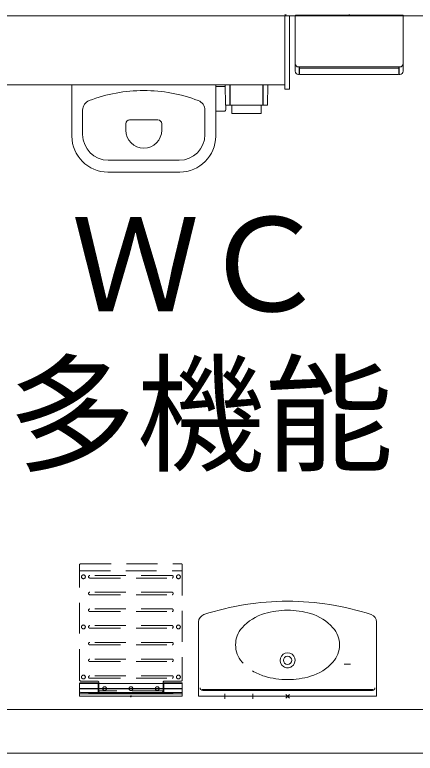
# Model space of a CAD drawing. Units: millimetres, scale not verified. Extents: x -9667 to 46333, y -21730 to 17470.
# Drawn here: x 16912 to 18472, y 1253 to 4127 of the extents above; entities that cross this region are included whole.
import ezdxf
from ezdxf.enums import TextEntityAlignment as Align

# ---------------------------------------------------------------- set-up
doc = ezdxf.new("R2010")
doc.units = ezdxf.units.MM
doc.header["$LTSCALE"] = 100
doc.linetypes.add('DASHED1', pattern=[1.8, 1.2, -0.6])
doc.layers.add('0-0', color=7, linetype='Continuous', lineweight=18)
doc.layers.add('0-8', color=7, linetype='Continuous', lineweight=18)
doc.styles.add('HGｺﾞｼｯｸE', font='')
doc.styles.get('HGｺﾞｼｯｸE').set_extended_font_data('HGｺﾞｼｯｸE')

msp = doc.modelspace()

# ---------------------------------------------------------------- linework, layer by layer
at = {"layer": '0-0'}
for p, q in [((18004.8, 3907.6), (18004.8, 4123.7)), ((18006, 4124.9), (18423.6, 4124.9)), ((18424.8, 4123.7), (18424.8, 3907.6)), ((18017.8, 3923.9), (18411.8, 3923.9)), ((18019.8, 3923.9), (18019.8, 3895.8)), ((18021.8, 3896.1), (18021.8, 3923.9)), ((18406.6, 3918.9), (18023, 3918.9)), ((18407.8, 3923.9), (18407.8, 3896.1)), ((18409.8, 3895.8), (18409.8, 3923.9)), ((18018.6, 3894.6), (18017.8, 3894.6)), ((18406.6, 3894.9), (18023, 3894.9)), ((18411.8, 3894.6), (18411, 3894.6)), ((16864.8, 3854.9), (17964.8, 3854.9)), ((17134.7, 3854.9), (17134.7, 3654.8)), ((17694.9, 3654.8), (17694.9, 3854.9)), ((17731.2, 3854.9), (17732.5, 3776.9)), ((17749.8, 3854.9), (17749.8, 3775.4)), ((17751.3, 3775.9), (17751.3, 3854.9)), ((17878.3, 3854.9), (17878.3, 3775.9)), ((17879.8, 3775.4), (17879.8, 3854.9)), ((17898.5, 3854.9), (17897.1, 3776.9)), ((17694.9, 3847.4), (17729.9, 3847.4)), ((17749.3, 3774.9), (17734.5, 3774.9)), ((17734.9, 3774.9), (17734.9, 3757.4)), ((17877.3, 3774.9), (17752.3, 3774.9)), ((17895.1, 3774.9), (17880.3, 3774.9)), ((17176.8, 3660.8), (17176.8, 3755.7)), ((17652.9, 3755.7), (17652.9, 3660.8)), ((17729.9, 3752.4), (17694.9, 3752.4)), ((17359.8, 3717.8), (17469.8, 3717.8)), ((17344.8, 3677.8), (17344.8, 3702.8)), ((17484.8, 3702.8), (17484.8, 3677.8)), ((17276.8, 3560.8), (17552.9, 3560.8)), ((17554.9, 3514.8), (17274.8, 3514.8)), ((17628.3, 1474.9), (17628.3, 1764.4)), ((18219.7, 1599.9), (18194.8, 1599.9)), ((17166.8, 1524.9), (17562.8, 1524.9)), ((17164.8, 1504.9), (17564.8, 1504.9)), ((17564.8, 1504.4), (17164.8, 1504.4)), ((17166.3, 1504.4), (17166.3, 1504.9)), ((17563.3, 1504.9), (17563.3, 1504.4)), ((17564.8, 1522.9), (17564.8, 1474.9)), ((17642.8, 1501.9), (18307.1, 1501.9)), ((18305.3, 1497.9), (17644.3, 1497.9)), ((17564.8, 1484.9), (17164.8, 1484.9)), ((17167.8, 1489.9), (17561.8, 1489.9)), ((17528.6, 1488.7), (17201, 1488.7)), ((17236.8, 1489.9), (17236.8, 1486.9)), ((17411.8, 1487.9), (17317.8, 1487.9)), ((17492.8, 1489.9), (17492.8, 1486.9)), ((17739.9, 1474.9), (17719.9, 1474.9)), ((17729.9, 1464.9), (17729.9, 1484.9)), ((17849.8, 1474.9), (17829.8, 1474.9)), ((17839.8, 1464.9), (17839.8, 1484.9)), ((17967.8, 1482), (17981.9, 1467.8)), ((17981.9, 1482), (17967.8, 1467.8)), ((18699.5, 1423.4), (15899.5, 1423.4)), ((15749.5, 1253.4), (18848.9, 1253.4))]:
    msp.add_line(p, q, dxfattribs=at)
at = {"layer": '0-0', "linetype": 'DASHED1'}
for p, q in [((17164.8, 1538.9), (17164.8, 1986.9)), ((17167.8, 1989.9), (17561.8, 1989.9)), ((17564.8, 1986.9), (17564.8, 1538.9)), ((17164.8, 1962.9), (17564.8, 1962.9)), ((17524.8, 1944.9), (17204.8, 1944.9)), ((17204.8, 1934.9), (17524.8, 1934.9)), ((17524.8, 1879.9), (17204.8, 1879.9)), ((17204.8, 1869.9), (17524.8, 1869.9)), ((17524.8, 1814.9), (17204.8, 1814.9)), ((17204.8, 1804.9), (17524.8, 1804.9)), ((17524.8, 1749.9), (17204.8, 1749.9)), ((17204.8, 1739.9), (17524.8, 1739.9)), ((17524.8, 1684.9), (17204.8, 1684.9)), ((17204.8, 1674.9), (17524.8, 1674.9)), ((17524.8, 1619.9), (17204.8, 1619.9)), ((17204.8, 1609.9), (17524.8, 1609.9)), ((17524.8, 1554.9), (17204.8, 1554.9)), ((17239.8, 1526.9), (17166.8, 1526.9)), ((17234.8, 1533.9), (17169.8, 1533.9)), ((17204.8, 1544.9), (17524.8, 1544.9)), ((17236.8, 1488.9), (17236.8, 1524.9)), ((17239.8, 1494.9), (17239.8, 1528.9)), ((17489.8, 1528.9), (17489.8, 1494.9)), ((17562.8, 1526.9), (17489.8, 1526.9)), ((17492.8, 1524.9), (17492.8, 1488.9)), ((17559.8, 1533.9), (17494.8, 1533.9)), ((17489.8, 1495.9), (17239.8, 1495.9)), ((17164.8, 1484.9), (17564.8, 1484.9)), ((17484.8, 1489.9), (17244.8, 1489.9))]:
    msp.add_line(p, q, dxfattribs=at)
at = {"layer": '0-0'}
for points in [[(18699.5, 3945.9), (18699.5, 4123.4), (15899.5, 4123.4)], [(17982.8, 4122.9), (16846.8, 4122.9), (16846.8, 3837.9), (16864.8, 3837.9), (16864.8, 4122.9)], [(17982.8, 4122.9), (17982.8, 3837.9), (17964.8, 3837.9), (17964.8, 4122.9)], [(17757.8, 3774.9), (17757.8, 3742.6), (17871.8, 3742.6), (17871.8, 3774.9)], [(17628.3, 1474.9), (18321.3, 1474.9), (18321.3, 1764.4)], [(17564.8, 1474.9), (17164.8, 1474.9), (17164.8, 1522.9)], [(18007.8, 1474.9), (18007.8, 1474.9), (17941.8, 1474.9), (17941.8, 1474.9)]]:
    msp.add_lwpolyline(points, dxfattribs=at)
at = {"layer": '0-0', "linetype": 'DASHED1'}
msp.add_lwpolyline([(17164.8, 1524.9), (17164.8, 1474.9), (17564.8, 1474.9), (17564.8, 1524.9)], dxfattribs=at)
at = {"layer": '0-0'}
for centre, radius in [((17966.8, 4124.9), 2), ((18214.8, 4124.9), 2), ((17974.8, 1614.9), 16.2), ((17364.8, 1474.9), 2), ((17974.8, 1474.9), 2)]:
    msp.add_circle(centre, radius, dxfattribs=at)
at = {"layer": '0-0', "linetype": 'DASHED1'}
for centre, radius in [((17179.8, 1939.9), 7.5), ((17549.8, 1939.9), 7.5), ((17179.8, 1744.9), 7.5), ((17549.8, 1744.9), 7.5), ((17179.8, 1549.9), 7.5), ((17549.8, 1549.9), 7.5), ((17262.3, 1504.9), 7.5), ((17467.3, 1504.9), 7.5), ((17364.8, 1474.9), 2)]:
    msp.add_circle(centre, radius, dxfattribs=at)
at = {"layer": '0-0'}
for centre, radius, start, end in [((18006, 4123.7), 1.2, 90, 180), ((18423.6, 4123.7), 1.2, 0, 90), ((18017.8, 3936.9), 13, 180, 270), ((18411.8, 3936.9), 13, 270, 0), ((18023, 3920.1), 1.2, 180, 270), ((18406.6, 3920.1), 1.2, 270, 0), ((18017.8, 3907.6), 13, 180, 270), ((18018.6, 3895.8), 1.2, 270, 0), ((18023, 3896.1), 1.2, 180, 270), ((18406.6, 3896.1), 1.2, 270, 0), ((18411, 3895.8), 1.2, 180, 270), ((18411.8, 3907.6), 13, 270, 0), ((17414.8, 3231.7), 600.2, 90, 110.7059), ((17414.8, 3231.7), 600.2, 69.2941, 90), ((17729.9, 3842.4), 5, 73.9092, 90), ((17216.8, 3755.7), 40, 110.7059, 180), ((17612.9, 3755.7), 40, 0, 69.2941), ((17734.5, 3776.9), 2, 181, 270), ((17749.3, 3775.4), 0.5, 270, 0), ((17752.3, 3775.9), 1, 180, 270), ((17877.3, 3775.9), 1, 270, 0), ((17880.3, 3775.4), 0.5, 180, 270), ((17895.1, 3776.9), 2, 270, 359), ((17729.9, 3757.4), 5, 270, 0), ((17359.8, 3702.8), 15, 90, 180), ((17469.8, 3702.8), 15, 0, 90), ((17274.8, 3654.8), 140, 180, 270), ((17276.8, 3660.8), 100, 180, 270), ((17414.8, 3677.8), 70, 180, 270), ((17414.8, 3677.8), 70, 270, 0), ((17552.9, 3660.8), 100, 270, 0), ((17554.9, 3654.8), 140, 270, 0), ((17974.8, 797.9), 1047, 90, 108.1326), ((17974.8, 797.9), 1047, 71.8674, 90), ((17658.3, 1764.4), 30, 108.1326, 180), ((17939.3, 1614.7), 190, 106.5315, 138.0468), ((17974.8, 1494.9), 315, 90, 106.5315), ((17974.8, 1494.9), 315, 73.4685, 90), ((18010.4, 1614.7), 190, 41.9532, 73.4685), ((18291.3, 1764.4), 30, 0, 71.8674), ((17872.3, 1674.9), 100, 138.0468, 180), ((18077.3, 1674.9), 100, 0, 41.9532), ((17872.3, 1674.9), 100, 180, 221.9532), ((18077.3, 1674.9), 100, 318.0468, 0), ((17974.8, 1614.9), 29.2, 302.87, 237.13), ((17939.3, 1735.1), 190, 221.9532, 223.4683), ((17974.8, 1614.9), 29.2, 237.13, 270), ((17974.8, 1614.9), 29.2, 270, 302.87), ((18010.4, 1735.1), 190, 286.5315, 318.0468), ((17939.3, 1735.1), 190, 237.9816, 253.4685), ((17974.8, 1854.9), 315, 253.4685, 270), ((17974.8, 1854.9), 315, 270, 286.5315), ((17166.8, 1522.9), 2, 90, 180), ((17562.8, 1522.9), 2, 0, 90), ((17644.3, 1507.9), 10, 180, 270), ((18305.3, 1507.9), 10, 270, 0), ((17167.8, 1492.9), 3, 180, 270), ((17201, 1489.9), 1.2, 180, 270), ((17238.8, 1486.9), 2, 180, 270), ((17317.8, 1484.9), 3, 90, 180), ((17411.8, 1484.9), 3, 0, 90), ((17490.8, 1486.9), 2, 270, 0), ((17528.6, 1489.9), 1.2, 270, 0), ((17561.8, 1492.9), 3, 270, 0)]:
    msp.add_arc(centre, radius, start, end, dxfattribs=at)
at = {"layer": '0-0', "linetype": 'DASHED1'}
for centre, radius, start, end in [((17167.8, 1986.9), 3, 90, 180), ((17561.8, 1986.9), 3, 0, 90), ((17204.8, 1939.9), 5, 90, 270), ((17524.8, 1939.9), 5, 270, 90), ((17204.8, 1874.9), 5, 90, 270), ((17524.8, 1874.9), 5, 270, 90), ((17204.8, 1809.9), 5, 90, 270), ((17524.8, 1809.9), 5, 270, 90), ((17204.8, 1744.9), 5, 90, 270), ((17524.8, 1744.9), 5, 270, 90), ((17204.8, 1679.9), 5, 90, 270), ((17524.8, 1679.9), 5, 270, 90), ((17204.8, 1614.9), 5, 90, 270), ((17524.8, 1614.9), 5, 270, 90), ((17204.8, 1549.9), 5, 90, 270), ((17524.8, 1549.9), 5, 270, 90), ((17169.8, 1538.9), 5, 180, 270), ((17166.8, 1524.9), 2, 90, 180), ((17234.8, 1528.9), 5, 360, 90), ((17234.8, 1524.9), 2, 360, 90), ((17494.8, 1528.9), 5, 90, 180), ((17494.8, 1524.9), 2, 90, 180), ((17559.8, 1538.9), 5, 270, 0), ((17562.8, 1524.9), 2, 0, 90), ((17244.8, 1494.9), 5, 180, 270), ((17364.8, 1504.9), 7.5, 90, 270), ((17364.8, 1504.9), 7.5, 270, 90), ((17484.8, 1494.9), 5, 270, 0), ((17239.8, 1487.9), 3.16, 161.5651, 251.5651), ((17318.9, 1485.9), 4.12, 104.0362, 194.0362), ((17410.7, 1485.9), 4.12, 345.9638, 75.9638), ((17489.8, 1487.9), 3.16, 288.435, 18.435)]:
    msp.add_arc(centre, radius, start, end, dxfattribs=at)

# ---------------------------------------------------------------- texts
at = {"layer": '0-8', "style": 'HGｺﾞｼｯｸE'}
for s, p in [('ＷＣ', (17132.6, 2863)), ('多機能', (16886.3, 2278.8))]:
    msp.add_text(s, height=366.6, dxfattribs=at).set_placement(p, align=Align.BOTTOM_LEFT)

doc.saveas('drawing.dxf')
